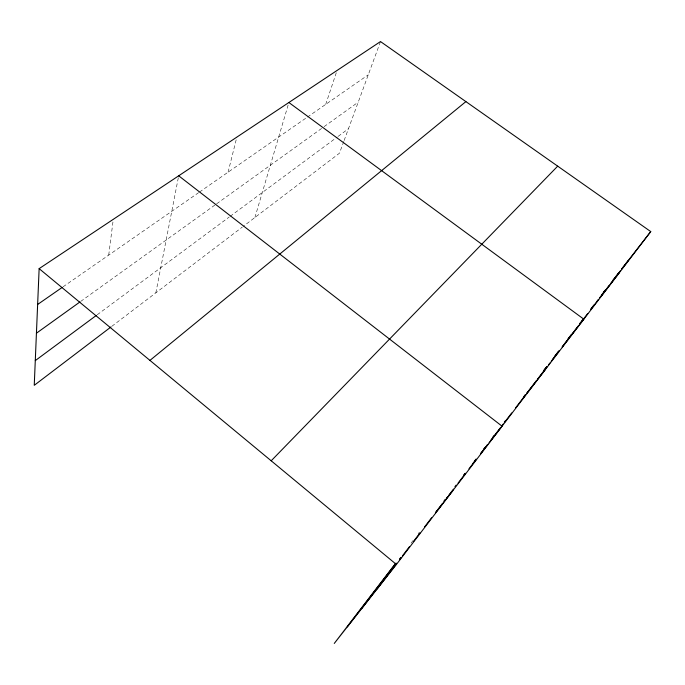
<?xml version="1.0" encoding="UTF-8"?>
<svg xmlns="http://www.w3.org/2000/svg" width="685" height="685" viewBox="0 0 685 685"><rect width="100%" height="100%" fill="white"/><g stroke="black" fill="none" stroke-linecap="round" stroke-linejoin="round"><path stroke-width="0.51" stroke-dasharray="3.42 2.57" d="M108.718 255.094L113.282 219.328M155.846 292.837L178.699 175.805M228.079 172.2L236.847 137.128M254.914 217.505L288.873 102.519M325.7 104.394L336.712 71.471M343.776 141.47L339.46 153.209L243.132 226.461M344.135 140.494L380.5 41.562M411.051 543.145L412.986 540.611M418.158 533.855L419.451 532.159M111.852 326.291L242.293 227.103M97.21 314.766L229.287 216.974M230.134 216.349L337.328 136.991M338.184 136.358L348.451 128.754M80.719 301.4L215.809 204.404M216.665 203.796L323.243 127.273M324.091 126.656L358.229 102.151M63.089 286.792L198.624 192.656M199.489 192.048L306.546 117.7M307.411 117.092L368.273 74.828"/><path stroke-width="1.03" d="M395.528 563.421L334.263 643.438L396.409 564.483L650.75 231.59L380.5 41.562L39.139 268.64L34.25 385.304L111.013 326.933M361.808 608.443L396.221 563.455M399.466 559.208L400.768 557.513M443.983 501.018L445.267 499.331M454.908 486.735L456.193 485.048M465.183 473.292L463.908 474.97L465.183 473.352M474.799 460.731L476.075 459.053M483.764 449.009L485.048 447.331M492.738 437.278L494.013 435.609M504.263 422.208L505.547 420.53M524.145 396.213L525.429 394.543M546.63 366.826L544.036 370.217L546.621 366.912M555.064 355.798L558.96 350.703M568.045 338.827L571.29 334.588M579.715 323.568L582.944 319.356M590.684 309.235L593.904 305.013M601.653 294.892L605.523 289.832M377.144 588.963L396.581 563.532M399.817 559.303L401.119 557.607M402.412 555.912L409.536 546.587M413.423 541.501L419.905 533.033M424.435 527.099L431.567 517.774M435.437 512.714L442.527 503.432M446.397 498.372L447.69 496.685M448.975 494.998L453.487 489.099M458 483.199L465.098 473.917M468.96 468.857L476.058 459.584M487.703 444.351L480.57 453.684L487.737 444.522M490.948 440.112L500.666 427.389M501.968 425.693L503.261 423.998M504.562 422.302L511.695 412.969M515.582 407.883L525.309 395.168L523.366 397.702M526.602 393.473L536.295 380.791M537.588 379.096L547.289 366.415M548.582 364.72L549.875 363.033M551.168 361.337L558.284 352.039M569.192 337.765L562.154 346.97L583.826 319.184L288.873 102.519M571.11 335.256L578.149 326.043M581.993 321.025L587.747 313.49M590.949 309.303L597.996 300.081M599.94 297.547L608.982 285.722M610.917 283.188L620.61 270.515M621.903 268.82L628.359 260.377M347.278 626.903L396.118 563.079M603.682 292.093L604.958 290.466M612.655 280.567L618.546 272.99M621.817 268.785L650.75 231.59M596.712 301.777L598.63 299.302M599.914 297.658L619.129 272.972M553.095 358.606L558.275 351.962M526.602 393.55L545.397 369.48M472.881 463.514L476.084 459.421M489.039 442.853L502.062 426.198L178.699 175.805M435.437 512.817L452.828 490.631M271.192 460.799L557.693 166.155M149.946 360.396L465.894 101.611M35.286 360.61L96.354 315.4M36.433 333.201L79.854 302.025M37.641 304.465L62.207 287.4M39.139 268.64L396.409 564.483"/></g></svg>
